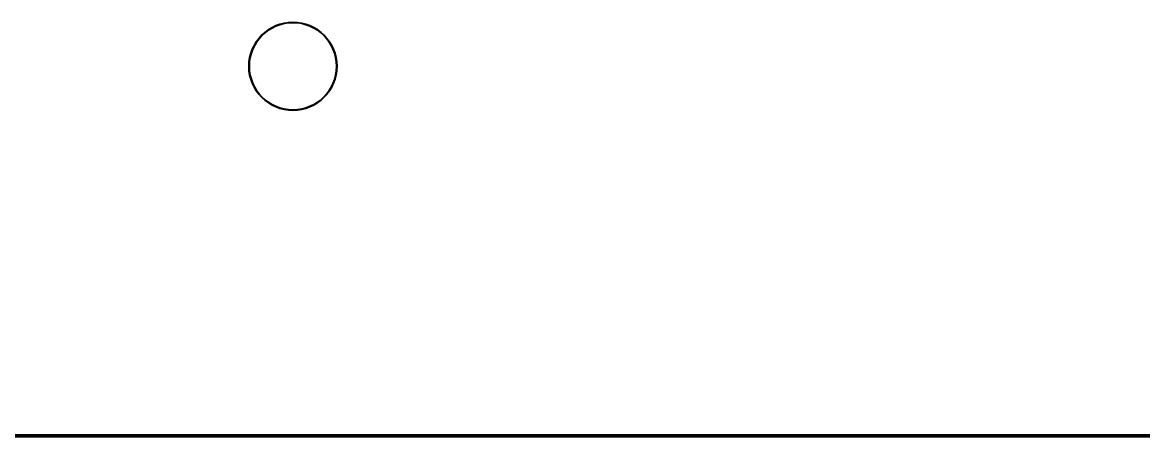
# Model space of a CAD drawing. Header units: millimetres. Extents: x 10 to 280, y -170 to -30.
# Drawn here: x 130.2 to 212.1, y -170.1 to -139.8 of the extents above; entities that cross this region are included whole.
import ezdxf

# ---------------------------------------------------------------- set-up
doc = ezdxf.new("R2010")
doc.units = ezdxf.units.MM
for name, color, linetype, true_color in [('BoardOutline', 7, 'Continuous', 0xff00ff), ('BottomSilkLayer', 7, 'Continuous', 0x808000), ('BottomSolderMaskLayer', 7, 'Continuous', 0xaa00ff), ('Hole', 7, 'Continuous', 0x222222), ('Multi-Layer', 7, 'Continuous', 0xc0c0c0), ('TopSolderMaskLayer', 7, 'Continuous', 0x800080)]:
    doc.layers.add(name, color=color, linetype=linetype, true_color=true_color)

msp = doc.modelspace()

# ---------------------------------------------------------------- linework, layer by layer
at = {"layer": 'BoardOutline', "const_width": 0.254}
msp.add_lwpolyline([(15, -170), (275, -170)], dxfattribs=at)
at = {"layer": 'BottomSilkLayer'}
msp.add_arc((150, -143.004), 3.2, 0.07049, 359.92951, dxfattribs=at)
at = {"layer": 'BottomSolderMaskLayer'}
msp.add_arc((150, -143.004), 3.2, 0.07049, 359.92951, dxfattribs=at)
at = {"layer": 'Hole'}
msp.add_circle((150, -143), 3.2, dxfattribs=at)
at = {"layer": 'Multi-Layer'}
msp.add_circle((150, -143), 3.2, dxfattribs=at)
at = {"layer": 'TopSolderMaskLayer'}
msp.add_arc((150, -143.004), 3.2, 0.07049, 359.92951, dxfattribs=at)

doc.saveas('drawing.dxf')
